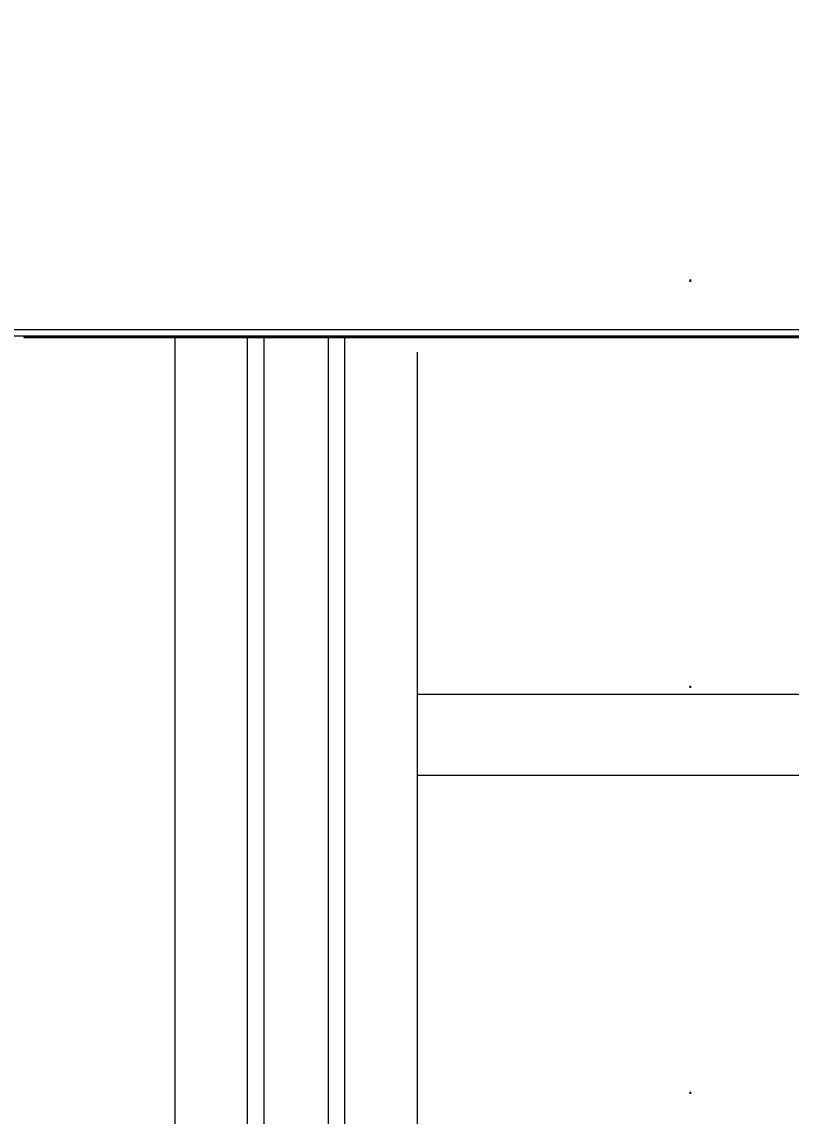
# Model space of a CAD drawing. Header units: centimetres. Extents: x 405564 to 502064, y 46284 to 60634.
# Drawn here: x 454916.7 to 454954.7, y 53009.3 to 53063.4 of the extents above; entities that cross this region are included whole.
import ezdxf
from ezdxf import colors
from ezdxf.entities.mleader import LeaderData, LeaderLine
from ezdxf.math import Vec2, Vec3
from ezdxf.xclip import XClip

# ---------------------------------------------------------------- set-up
doc = ezdxf.new("R2010")
doc.units = ezdxf.units.CM
doc.header["$XCLIPFRAME"] = 0
doc.linetypes.add('ACAD_ISO07W100', pattern=[3, 0, -3])
doc.linetypes.add('DOT', pattern=[0.25, 0, -0.25])
for name, color, linetype in [('---___EB_draft03_cihazlar', 8, 'Continuous'), ('AS_DOS_TERAS_UST', 8, 'ACAD_ISO07W100'), ('AS_DUV', 8, 'Continuous'), ('AS_PYZ_BINA', 8, 'Continuous')]:
    doc.layers.add(name, color=color, linetype=linetype)
doc.layers.add('0-KRCN-MİMARİ-220526', color=8, linetype='Continuous', lineweight=9)
doc.layers.add('OL_Ic', color=8, linetype='Continuous', lineweight=9)
doc.styles.add('Normal_ITL', font='swissi.ttf')

# ---------------------------------------------------------------- blocks, each defined once
blk = doc.blocks.new('Conveyor1M')
at = {"layer": '---___EB_draft03_cihazlar', "linetype": 'Continuous', "lineweight": 15}
for p, q in [((276585.344, -40561.665), (276585.344, -40661.165)), ((276603.394, -40583.415), (276603.394, -40639.415)), ((276607.394, -40583.415), (276607.394, -40639.415)), ((276585.644, -40612.465), (276585.644, -40660.115)), ((276585.664, -40658.89), (276585.664, -40613.69)), ((276585.714, -40658.89), (276585.714, -40613.69)), ((276630.244, -40639.415), (276586.444, -40639.415)), ((276630.974, -40643.005), (276585.714, -40643.005)), ((276630.974, -40643.825), (276585.714, -40643.825)), ((276630.974, -40647.005), (276585.714, -40647.005)), ((276630.974, -40647.825), (276585.714, -40647.825)), ((276630.974, -40651.415), (276585.714, -40651.415)), ((276585.644, -40658.79), (276585.664, -40658.79)), ((276585.664, -40658.89), (276585.644, -40658.89)), ((276585.714, -40658.89), (276585.664, -40658.89))]:
    blk.add_line(p, q, dxfattribs=at)
blk = doc.blocks.new('A$Ca63a641c')
at = {"layer": 'AS_PYZ_BINA'}
ml = blk.add_multileader_mtext('Standard', dxfattribs=at)
ml.set_content('EST boyalı panel çit ve panel çit kapı (AS 51.101)', color=256, style='Normal_ITL')
ml.set_leader_properties()
ml.build(insert=Vec2(0, 0))
ml.multileader.update_dxf_attribs({"dogleg_length": 0.379, "arrow_head_size": 17.043, "scale": 75})
ctx = ml.context
ctx.base_point, ctx.scale, ctx.char_height, ctx.arrow_head_size, ctx.landing_gap_size, ctx.plane_origin = Vec3(140.513, 464.302), 75, 20, 17.043, 14.202, Vec3(92.505, 620.113)
notes = []
notes.append((ctx, [(0, (1, 1, 0), (112.109, 464.302), (1, 0), 28.404, [(0, [(68.504, 410)], 0, [])])]))
ctx.mtext.insert, ctx.mtext.width, ctx.mtext.flow_direction = Vec3(154.715, 477.513), 604.56338, 5
for ctx, leaders in notes:
    for number, flags, end, landing, length, lines in leaders:
        leader = LeaderData()
        leader.index, (leader.has_last_leader_line, leader.has_dogleg_vector, leader.attachment_direction) = number, flags
        leader.last_leader_point, leader.dogleg_vector, leader.dogleg_length = Vec3(end), Vec3(landing), length
        for number, points, colour, breaks in lines:
            line = LeaderLine()
            line.index, line.vertices, line.color, line.breaks = number, Vec3.list(points), colors.encode_raw_color(colour), breaks
            leader.lines.append(line)
        ctx.leaders.append(leader)
blk = doc.blocks.new('A$C85dec720')
at = {"layer": 'OL_Ic'}
blk.add_blockref('A$Ca63a641c', (5315.078, 5344.253, 28.4), dxfattribs=at)
blk = doc.blocks.new('A$C6A10300A')
at = {"layer": 'AS_DOS_TERAS_UST', "linetype": 'DOT', "ltscale": 80}
blk.add_line((16885.68, -7201.454), (16885.68, -8451.454), dxfattribs=at)
at = {"layer": '---___EB_draft03_cihazlar', "rotation": 270}
blk.add_blockref('Conveyor1M', (57511.594, 268999.5), dxfattribs=at)
at = {"layer": 'AS_DUV'}
ref = blk.add_blockref('A$C85dec720', (28900.964, -17748.984), dxfattribs=dict(at, rotation=105.0255580063709))
XClip(ref).set_block_clipping_path([(6220.3367769278, 6783.7313721173), (4126.4071464743, -1017.0000000052), (7354.8298234051, -1883.5969356479), (9448.7594538586, 5917.1344364745)])

msp = doc.modelspace()

# ---------------------------------------------------------------- block references
at = {"layer": '0-KRCN-MİMARİ-220526'}
msp.add_blockref('A$C6A10300A', (438064.066, 60634.016), dxfattribs=at)

doc.saveas('drawing.dxf')
